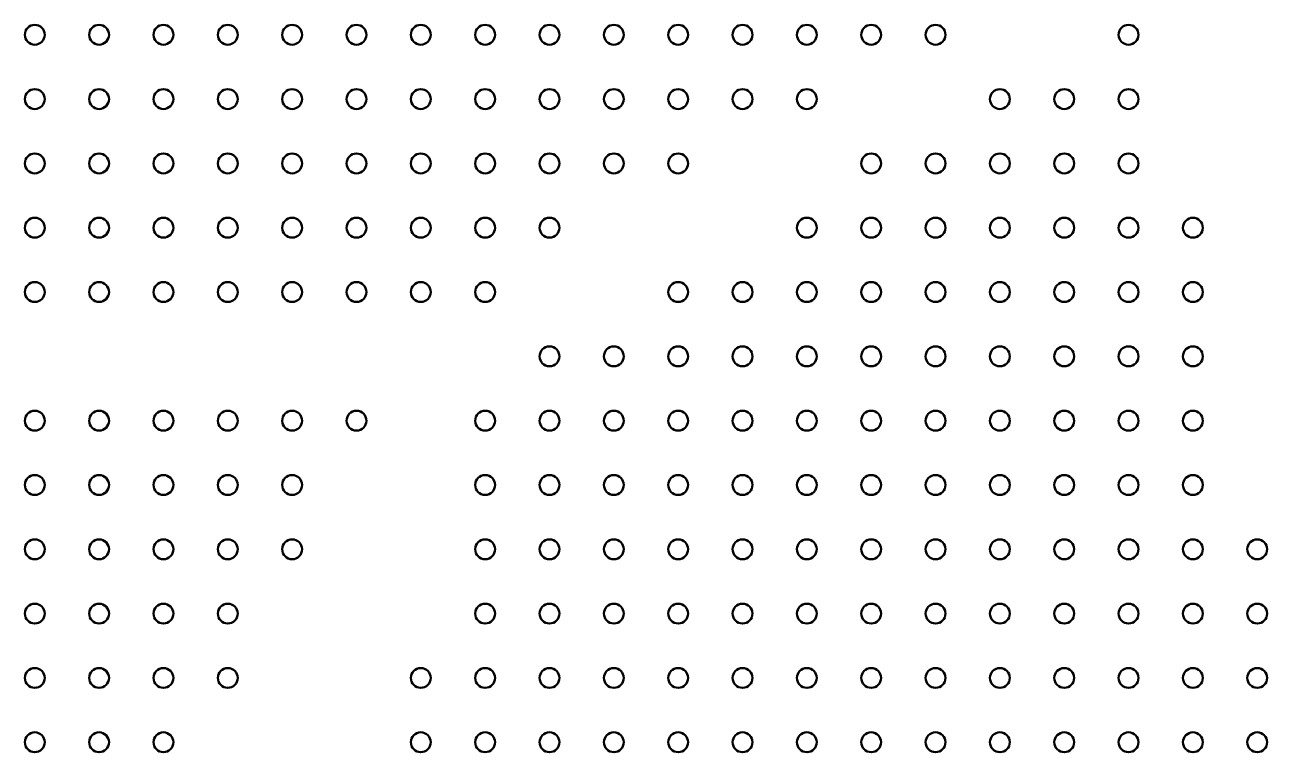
# Model space of a CAD drawing. Header units: inches. Extents: x 17 to 31, y 2 to 10.
# Drawn here: x 27.44 to 30.481, y 6.14 to 7.921 of the extents above; entities that cross this region are included whole.
import ezdxf

# ---------------------------------------------------------------- set-up
doc = ezdxf.new("R2010")
doc.units = ezdxf.units.IN
doc.header["$MEASUREMENT"] = 0
doc.layers.add('Visible', color=7, linetype='Continuous', lineweight=0)

# ---------------------------------------------------------------- blocks, each defined once
blk = doc.blocks.new('Block_2314')
at = {"layer": 'Visible', "color": 7, "lineweight": 50}
blk.add_circle((27.4646, 6.1644), 0.0243, dxfattribs=at)
blk = doc.blocks.new('Block_2315')
at = {"layer": 'Visible', "color": 7, "lineweight": 50}
blk.add_circle((27.4646, 6.3219), 0.0243, dxfattribs=at)
blk = doc.blocks.new('Block_2316')
at = {"layer": 'Visible', "color": 7, "lineweight": 50}
blk.add_circle((27.4646, 6.4794), 0.0243, dxfattribs=at)
blk = doc.blocks.new('Block_2317')
at = {"layer": 'Visible', "color": 7, "lineweight": 50}
blk.add_circle((27.4646, 6.6369), 0.0243, dxfattribs=at)
blk = doc.blocks.new('Block_2318')
at = {"layer": 'Visible', "color": 7, "lineweight": 50}
blk.add_circle((27.4646, 6.7943), 0.0243, dxfattribs=at)
blk = doc.blocks.new('Block_2319')
at = {"layer": 'Visible', "color": 7, "lineweight": 50}
blk.add_circle((27.4646, 6.9518), 0.0243, dxfattribs=at)
blk = doc.blocks.new('Block_2320')
at = {"layer": 'Visible', "color": 7, "lineweight": 50}
blk.add_circle((27.4646, 7.2668), 0.0243, dxfattribs=at)
blk = doc.blocks.new('Block_2321')
at = {"layer": 'Visible', "color": 7, "lineweight": 50}
blk.add_circle((27.4646, 7.4243), 0.0243, dxfattribs=at)
blk = doc.blocks.new('Block_2322')
at = {"layer": 'Visible', "color": 7, "lineweight": 50}
blk.add_circle((27.4646, 7.5817), 0.0243, dxfattribs=at)
blk = doc.blocks.new('Block_2323')
at = {"layer": 'Visible', "color": 7, "lineweight": 50}
blk.add_circle((27.4646, 7.7392), 0.0243, dxfattribs=at)
blk = doc.blocks.new('Block_2324')
at = {"layer": 'Visible', "color": 7, "lineweight": 50}
blk.add_circle((27.4646, 7.8967), 0.0243, dxfattribs=at)
blk = doc.blocks.new('Block_2351')
at = {"layer": 'Visible', "color": 7, "lineweight": 50}
blk.add_circle((27.622, 6.1644), 0.0243, dxfattribs=at)
blk = doc.blocks.new('Block_2352')
at = {"layer": 'Visible', "color": 7, "lineweight": 50}
blk.add_circle((27.622, 6.3219), 0.0243, dxfattribs=at)
blk = doc.blocks.new('Block_2353')
at = {"layer": 'Visible', "color": 7, "lineweight": 50}
blk.add_circle((27.622, 6.4794), 0.0243, dxfattribs=at)
blk = doc.blocks.new('Block_2354')
at = {"layer": 'Visible', "color": 7, "lineweight": 50}
blk.add_circle((27.622, 6.6369), 0.0243, dxfattribs=at)
blk = doc.blocks.new('Block_2355')
at = {"layer": 'Visible', "color": 7, "lineweight": 50}
blk.add_circle((27.622, 6.7943), 0.0243, dxfattribs=at)
blk = doc.blocks.new('Block_2356')
at = {"layer": 'Visible', "color": 7, "lineweight": 50}
blk.add_circle((27.622, 6.9518), 0.0243, dxfattribs=at)
blk = doc.blocks.new('Block_2357')
at = {"layer": 'Visible', "color": 7, "lineweight": 50}
blk.add_circle((27.622, 7.2668), 0.0243, dxfattribs=at)
blk = doc.blocks.new('Block_2358')
at = {"layer": 'Visible', "color": 7, "lineweight": 50}
blk.add_circle((27.622, 7.4243), 0.0243, dxfattribs=at)
blk = doc.blocks.new('Block_2359')
at = {"layer": 'Visible', "color": 7, "lineweight": 50}
blk.add_circle((27.622, 7.5817), 0.0243, dxfattribs=at)
blk = doc.blocks.new('Block_2360')
at = {"layer": 'Visible', "color": 7, "lineweight": 50}
blk.add_circle((27.622, 7.7392), 0.0243, dxfattribs=at)
blk = doc.blocks.new('Block_2361')
at = {"layer": 'Visible', "color": 7, "lineweight": 50}
blk.add_circle((27.622, 7.8967), 0.0243, dxfattribs=at)
blk = doc.blocks.new('Block_2382')
at = {"layer": 'Visible', "color": 7, "lineweight": 50}
blk.add_circle((27.7795, 6.1644), 0.0243, dxfattribs=at)
blk = doc.blocks.new('Block_2383')
at = {"layer": 'Visible', "color": 7, "lineweight": 50}
blk.add_circle((27.7795, 6.3219), 0.0243, dxfattribs=at)
blk = doc.blocks.new('Block_2384')
at = {"layer": 'Visible', "color": 7, "lineweight": 50}
blk.add_circle((27.7795, 6.4794), 0.0243, dxfattribs=at)
blk = doc.blocks.new('Block_2385')
at = {"layer": 'Visible', "color": 7, "lineweight": 50}
blk.add_circle((27.7795, 6.6369), 0.0243, dxfattribs=at)
blk = doc.blocks.new('Block_2386')
at = {"layer": 'Visible', "color": 7, "lineweight": 50}
blk.add_circle((27.7795, 6.7943), 0.0243, dxfattribs=at)
blk = doc.blocks.new('Block_2387')
at = {"layer": 'Visible', "color": 7, "lineweight": 50}
blk.add_circle((27.7795, 6.9518), 0.0243, dxfattribs=at)
blk = doc.blocks.new('Block_2388')
at = {"layer": 'Visible', "color": 7, "lineweight": 50}
blk.add_circle((27.7795, 7.2668), 0.0243, dxfattribs=at)
blk = doc.blocks.new('Block_2389')
at = {"layer": 'Visible', "color": 7, "lineweight": 50}
blk.add_circle((27.7795, 7.4243), 0.0243, dxfattribs=at)
blk = doc.blocks.new('Block_2390')
at = {"layer": 'Visible', "color": 7, "lineweight": 50}
blk.add_circle((27.7795, 7.5817), 0.0243, dxfattribs=at)
blk = doc.blocks.new('Block_2391')
at = {"layer": 'Visible', "color": 7, "lineweight": 50}
blk.add_circle((27.7795, 7.7392), 0.0243, dxfattribs=at)
blk = doc.blocks.new('Block_2392')
at = {"layer": 'Visible', "color": 7, "lineweight": 50}
blk.add_circle((27.7795, 7.8967), 0.0243, dxfattribs=at)
blk = doc.blocks.new('Block_2410')
at = {"layer": 'Visible', "color": 7, "lineweight": 50}
blk.add_circle((27.937, 6.3219), 0.0243, dxfattribs=at)
blk = doc.blocks.new('Block_2411')
at = {"layer": 'Visible', "color": 7, "lineweight": 50}
blk.add_circle((27.937, 6.4794), 0.0243, dxfattribs=at)
blk = doc.blocks.new('Block_2412')
at = {"layer": 'Visible', "color": 7, "lineweight": 50}
blk.add_circle((27.937, 6.6369), 0.0243, dxfattribs=at)
blk = doc.blocks.new('Block_2413')
at = {"layer": 'Visible', "color": 7, "lineweight": 50}
blk.add_circle((27.937, 6.7943), 0.0243, dxfattribs=at)
blk = doc.blocks.new('Block_2414')
at = {"layer": 'Visible', "color": 7, "lineweight": 50}
blk.add_circle((27.937, 6.9518), 0.0243, dxfattribs=at)
blk = doc.blocks.new('Block_2415')
at = {"layer": 'Visible', "color": 7, "lineweight": 50}
blk.add_circle((27.937, 7.2668), 0.0243, dxfattribs=at)
blk = doc.blocks.new('Block_2416')
at = {"layer": 'Visible', "color": 7, "lineweight": 50}
blk.add_circle((27.937, 7.4243), 0.0243, dxfattribs=at)
blk = doc.blocks.new('Block_2417')
at = {"layer": 'Visible', "color": 7, "lineweight": 50}
blk.add_circle((27.937, 7.5817), 0.0243, dxfattribs=at)
blk = doc.blocks.new('Block_2418')
at = {"layer": 'Visible', "color": 7, "lineweight": 50}
blk.add_circle((27.937, 7.7392), 0.0243, dxfattribs=at)
blk = doc.blocks.new('Block_2419')
at = {"layer": 'Visible', "color": 7, "lineweight": 50}
blk.add_circle((27.937, 7.8967), 0.0243, dxfattribs=at)
blk = doc.blocks.new('Block_2439')
at = {"layer": 'Visible', "color": 7, "lineweight": 50}
blk.add_circle((28.0945, 6.6369), 0.0243, dxfattribs=at)
blk = doc.blocks.new('Block_2440')
at = {"layer": 'Visible', "color": 7, "lineweight": 50}
blk.add_circle((28.0945, 6.7943), 0.0243, dxfattribs=at)
blk = doc.blocks.new('Block_2441')
at = {"layer": 'Visible', "color": 7, "lineweight": 50}
blk.add_circle((28.0945, 6.9518), 0.0243, dxfattribs=at)
blk = doc.blocks.new('Block_2442')
at = {"layer": 'Visible', "color": 7, "lineweight": 50}
blk.add_circle((28.0945, 7.2668), 0.0243, dxfattribs=at)
blk = doc.blocks.new('Block_2443')
at = {"layer": 'Visible', "color": 7, "lineweight": 50}
blk.add_circle((28.0945, 7.4243), 0.0243, dxfattribs=at)
blk = doc.blocks.new('Block_2444')
at = {"layer": 'Visible', "color": 7, "lineweight": 50}
blk.add_circle((28.0945, 7.5817), 0.0243, dxfattribs=at)
blk = doc.blocks.new('Block_2445')
at = {"layer": 'Visible', "color": 7, "lineweight": 50}
blk.add_circle((28.0945, 7.7392), 0.0243, dxfattribs=at)
blk = doc.blocks.new('Block_2446')
at = {"layer": 'Visible', "color": 7, "lineweight": 50}
blk.add_circle((28.0945, 7.8967), 0.0243, dxfattribs=at)
blk = doc.blocks.new('Block_2472')
at = {"layer": 'Visible', "color": 7, "lineweight": 50}
blk.add_circle((28.252, 6.9518), 0.0243, dxfattribs=at)
blk = doc.blocks.new('Block_2473')
at = {"layer": 'Visible', "color": 7, "lineweight": 50}
blk.add_circle((28.252, 7.2668), 0.0243, dxfattribs=at)
blk = doc.blocks.new('Block_2474')
at = {"layer": 'Visible', "color": 7, "lineweight": 50}
blk.add_circle((28.252, 7.4243), 0.0243, dxfattribs=at)
blk = doc.blocks.new('Block_2475')
at = {"layer": 'Visible', "color": 7, "lineweight": 50}
blk.add_circle((28.252, 7.5817), 0.0243, dxfattribs=at)
blk = doc.blocks.new('Block_2476')
at = {"layer": 'Visible', "color": 7, "lineweight": 50}
blk.add_circle((28.252, 7.7392), 0.0243, dxfattribs=at)
blk = doc.blocks.new('Block_2477')
at = {"layer": 'Visible', "color": 7, "lineweight": 50}
blk.add_circle((28.252, 7.8967), 0.0243, dxfattribs=at)
blk = doc.blocks.new('Block_2506')
at = {"layer": 'Visible', "color": 7, "lineweight": 50}
blk.add_circle((28.4094, 6.1644), 0.0243, dxfattribs=at)
blk = doc.blocks.new('Block_2507')
at = {"layer": 'Visible', "color": 7, "lineweight": 50}
blk.add_circle((28.4094, 6.3219), 0.0243, dxfattribs=at)
blk = doc.blocks.new('Block_2508')
at = {"layer": 'Visible', "color": 7, "lineweight": 50}
blk.add_circle((28.4094, 7.2668), 0.0243, dxfattribs=at)
blk = doc.blocks.new('Block_2509')
at = {"layer": 'Visible', "color": 7, "lineweight": 50}
blk.add_circle((28.4094, 7.4243), 0.0243, dxfattribs=at)
blk = doc.blocks.new('Block_2510')
at = {"layer": 'Visible', "color": 7, "lineweight": 50}
blk.add_circle((28.4094, 7.5817), 0.0243, dxfattribs=at)
blk = doc.blocks.new('Block_2511')
at = {"layer": 'Visible', "color": 7, "lineweight": 50}
blk.add_circle((28.4094, 7.7392), 0.0243, dxfattribs=at)
blk = doc.blocks.new('Block_2512')
at = {"layer": 'Visible', "color": 7, "lineweight": 50}
blk.add_circle((28.4094, 7.8967), 0.0243, dxfattribs=at)
blk = doc.blocks.new('Block_2542')
at = {"layer": 'Visible', "color": 7, "lineweight": 50}
blk.add_circle((28.5669, 6.1644), 0.0243, dxfattribs=at)
blk = doc.blocks.new('Block_2543')
at = {"layer": 'Visible', "color": 7, "lineweight": 50}
blk.add_circle((28.5669, 6.3219), 0.0243, dxfattribs=at)
blk = doc.blocks.new('Block_2544')
at = {"layer": 'Visible', "color": 7, "lineweight": 50}
blk.add_circle((28.5669, 6.4794), 0.0243, dxfattribs=at)
blk = doc.blocks.new('Block_2545')
at = {"layer": 'Visible', "color": 7, "lineweight": 50}
blk.add_circle((28.5669, 6.6369), 0.0243, dxfattribs=at)
blk = doc.blocks.new('Block_2546')
at = {"layer": 'Visible', "color": 7, "lineweight": 50}
blk.add_circle((28.5669, 6.7943), 0.0243, dxfattribs=at)
blk = doc.blocks.new('Block_2547')
at = {"layer": 'Visible', "color": 7, "lineweight": 50}
blk.add_circle((28.5669, 6.9518), 0.0243, dxfattribs=at)
blk = doc.blocks.new('Block_2548')
at = {"layer": 'Visible', "color": 7, "lineweight": 50}
blk.add_circle((28.5669, 7.2668), 0.0243, dxfattribs=at)
blk = doc.blocks.new('Block_2549')
at = {"layer": 'Visible', "color": 7, "lineweight": 50}
blk.add_circle((28.5669, 7.4243), 0.0243, dxfattribs=at)
blk = doc.blocks.new('Block_2550')
at = {"layer": 'Visible', "color": 7, "lineweight": 50}
blk.add_circle((28.5669, 7.5817), 0.0243, dxfattribs=at)
blk = doc.blocks.new('Block_2551')
at = {"layer": 'Visible', "color": 7, "lineweight": 50}
blk.add_circle((28.5669, 7.7392), 0.0243, dxfattribs=at)
blk = doc.blocks.new('Block_2552')
at = {"layer": 'Visible', "color": 7, "lineweight": 50}
blk.add_circle((28.5669, 7.8967), 0.0243, dxfattribs=at)
blk = doc.blocks.new('Block_2583')
at = {"layer": 'Visible', "color": 7, "lineweight": 50}
blk.add_circle((28.7244, 6.1644), 0.0243, dxfattribs=at)
blk = doc.blocks.new('Block_2584')
at = {"layer": 'Visible', "color": 7, "lineweight": 50}
blk.add_circle((28.7244, 6.3219), 0.0243, dxfattribs=at)
blk = doc.blocks.new('Block_2585')
at = {"layer": 'Visible', "color": 7, "lineweight": 50}
blk.add_circle((28.7244, 6.4794), 0.0243, dxfattribs=at)
blk = doc.blocks.new('Block_2586')
at = {"layer": 'Visible', "color": 7, "lineweight": 50}
blk.add_circle((28.7244, 6.6369), 0.0243, dxfattribs=at)
blk = doc.blocks.new('Block_2587')
at = {"layer": 'Visible', "color": 7, "lineweight": 50}
blk.add_circle((28.7244, 6.7943), 0.0243, dxfattribs=at)
blk = doc.blocks.new('Block_2588')
at = {"layer": 'Visible', "color": 7, "lineweight": 50}
blk.add_circle((28.7244, 6.9518), 0.0243, dxfattribs=at)
blk = doc.blocks.new('Block_2589')
at = {"layer": 'Visible', "color": 7, "lineweight": 50}
blk.add_circle((28.7244, 7.1093), 0.0243, dxfattribs=at)
blk = doc.blocks.new('Block_2590')
at = {"layer": 'Visible', "color": 7, "lineweight": 50}
blk.add_circle((28.7244, 7.4243), 0.0243, dxfattribs=at)
blk = doc.blocks.new('Block_2591')
at = {"layer": 'Visible', "color": 7, "lineweight": 50}
blk.add_circle((28.7244, 7.5817), 0.0243, dxfattribs=at)
blk = doc.blocks.new('Block_2592')
at = {"layer": 'Visible', "color": 7, "lineweight": 50}
blk.add_circle((28.7244, 7.7392), 0.0243, dxfattribs=at)
blk = doc.blocks.new('Block_2593')
at = {"layer": 'Visible', "color": 7, "lineweight": 50}
blk.add_circle((28.7244, 7.8967), 0.0243, dxfattribs=at)
blk = doc.blocks.new('Block_2625')
at = {"layer": 'Visible', "color": 7, "lineweight": 50}
blk.add_circle((28.8819, 6.1644), 0.0243, dxfattribs=at)
blk = doc.blocks.new('Block_2626')
at = {"layer": 'Visible', "color": 7, "lineweight": 50}
blk.add_circle((28.8819, 6.3219), 0.0243, dxfattribs=at)
blk = doc.blocks.new('Block_2627')
at = {"layer": 'Visible', "color": 7, "lineweight": 50}
blk.add_circle((28.8819, 6.4794), 0.0243, dxfattribs=at)
blk = doc.blocks.new('Block_2628')
at = {"layer": 'Visible', "color": 7, "lineweight": 50}
blk.add_circle((28.8819, 6.6369), 0.0243, dxfattribs=at)
blk = doc.blocks.new('Block_2629')
at = {"layer": 'Visible', "color": 7, "lineweight": 50}
blk.add_circle((28.8819, 6.7943), 0.0243, dxfattribs=at)
blk = doc.blocks.new('Block_2630')
at = {"layer": 'Visible', "color": 7, "lineweight": 50}
blk.add_circle((28.8819, 6.9518), 0.0243, dxfattribs=at)
blk = doc.blocks.new('Block_2631')
at = {"layer": 'Visible', "color": 7, "lineweight": 50}
blk.add_circle((28.8819, 7.1093), 0.0243, dxfattribs=at)
blk = doc.blocks.new('Block_2632')
at = {"layer": 'Visible', "color": 7, "lineweight": 50}
blk.add_circle((28.8819, 7.5817), 0.0243, dxfattribs=at)
blk = doc.blocks.new('Block_2633')
at = {"layer": 'Visible', "color": 7, "lineweight": 50}
blk.add_circle((28.8819, 7.7392), 0.0243, dxfattribs=at)
blk = doc.blocks.new('Block_2634')
at = {"layer": 'Visible', "color": 7, "lineweight": 50}
blk.add_circle((28.8819, 7.8967), 0.0243, dxfattribs=at)
blk = doc.blocks.new('Block_2665')
at = {"layer": 'Visible', "color": 7, "lineweight": 50}
blk.add_circle((29.0394, 6.1644), 0.0243, dxfattribs=at)
blk = doc.blocks.new('Block_2666')
at = {"layer": 'Visible', "color": 7, "lineweight": 50}
blk.add_circle((29.0394, 6.3219), 0.0243, dxfattribs=at)
blk = doc.blocks.new('Block_2667')
at = {"layer": 'Visible', "color": 7, "lineweight": 50}
blk.add_circle((29.0394, 6.4794), 0.0243, dxfattribs=at)
blk = doc.blocks.new('Block_2668')
at = {"layer": 'Visible', "color": 7, "lineweight": 50}
blk.add_circle((29.0394, 6.6369), 0.0243, dxfattribs=at)
blk = doc.blocks.new('Block_2669')
at = {"layer": 'Visible', "color": 7, "lineweight": 50}
blk.add_circle((29.0394, 6.7943), 0.0243, dxfattribs=at)
blk = doc.blocks.new('Block_2670')
at = {"layer": 'Visible', "color": 7, "lineweight": 50}
blk.add_circle((29.0394, 6.9518), 0.0243, dxfattribs=at)
blk = doc.blocks.new('Block_2671')
at = {"layer": 'Visible', "color": 7, "lineweight": 50}
blk.add_circle((29.0394, 7.1093), 0.0243, dxfattribs=at)
blk = doc.blocks.new('Block_2672')
at = {"layer": 'Visible', "color": 7, "lineweight": 50}
blk.add_circle((29.0394, 7.2668), 0.0243, dxfattribs=at)
blk = doc.blocks.new('Block_2673')
at = {"layer": 'Visible', "color": 7, "lineweight": 50}
blk.add_circle((29.0394, 7.5817), 0.0243, dxfattribs=at)
blk = doc.blocks.new('Block_2674')
at = {"layer": 'Visible', "color": 7, "lineweight": 50}
blk.add_circle((29.0394, 7.7392), 0.0243, dxfattribs=at)
blk = doc.blocks.new('Block_2675')
at = {"layer": 'Visible', "color": 7, "lineweight": 50}
blk.add_circle((29.0394, 7.8967), 0.0243, dxfattribs=at)
blk = doc.blocks.new('Block_2705')
at = {"layer": 'Visible', "color": 7, "lineweight": 50}
blk.add_circle((29.1969, 6.1644), 0.0243, dxfattribs=at)
blk = doc.blocks.new('Block_2706')
at = {"layer": 'Visible', "color": 7, "lineweight": 50}
blk.add_circle((29.1969, 6.3219), 0.0243, dxfattribs=at)
blk = doc.blocks.new('Block_2707')
at = {"layer": 'Visible', "color": 7, "lineweight": 50}
blk.add_circle((29.1969, 6.4794), 0.0243, dxfattribs=at)
blk = doc.blocks.new('Block_2708')
at = {"layer": 'Visible', "color": 7, "lineweight": 50}
blk.add_circle((29.1969, 6.6369), 0.0243, dxfattribs=at)
blk = doc.blocks.new('Block_2709')
at = {"layer": 'Visible', "color": 7, "lineweight": 50}
blk.add_circle((29.1969, 6.7943), 0.0243, dxfattribs=at)
blk = doc.blocks.new('Block_2710')
at = {"layer": 'Visible', "color": 7, "lineweight": 50}
blk.add_circle((29.1969, 6.9518), 0.0243, dxfattribs=at)
blk = doc.blocks.new('Block_2711')
at = {"layer": 'Visible', "color": 7, "lineweight": 50}
blk.add_circle((29.1969, 7.1093), 0.0243, dxfattribs=at)
blk = doc.blocks.new('Block_2712')
at = {"layer": 'Visible', "color": 7, "lineweight": 50}
blk.add_circle((29.1969, 7.2668), 0.0243, dxfattribs=at)
blk = doc.blocks.new('Block_2713')
at = {"layer": 'Visible', "color": 7, "lineweight": 50}
blk.add_circle((29.1969, 7.7392), 0.0243, dxfattribs=at)
blk = doc.blocks.new('Block_2714')
at = {"layer": 'Visible', "color": 7, "lineweight": 50}
blk.add_circle((29.1969, 7.8967), 0.0243, dxfattribs=at)
blk = doc.blocks.new('Block_2744')
at = {"layer": 'Visible', "color": 7, "lineweight": 50}
blk.add_circle((29.3543, 6.1644), 0.0243, dxfattribs=at)
blk = doc.blocks.new('Block_2745')
at = {"layer": 'Visible', "color": 7, "lineweight": 50}
blk.add_circle((29.3543, 6.3219), 0.0243, dxfattribs=at)
blk = doc.blocks.new('Block_2746')
at = {"layer": 'Visible', "color": 7, "lineweight": 50}
blk.add_circle((29.3543, 6.4794), 0.0243, dxfattribs=at)
blk = doc.blocks.new('Block_2747')
at = {"layer": 'Visible', "color": 7, "lineweight": 50}
blk.add_circle((29.3543, 6.6369), 0.0243, dxfattribs=at)
blk = doc.blocks.new('Block_2748')
at = {"layer": 'Visible', "color": 7, "lineweight": 50}
blk.add_circle((29.3543, 6.7943), 0.0243, dxfattribs=at)
blk = doc.blocks.new('Block_2749')
at = {"layer": 'Visible', "color": 7, "lineweight": 50}
blk.add_circle((29.3543, 6.9518), 0.0243, dxfattribs=at)
blk = doc.blocks.new('Block_2750')
at = {"layer": 'Visible', "color": 7, "lineweight": 50}
blk.add_circle((29.3543, 7.1093), 0.0243, dxfattribs=at)
blk = doc.blocks.new('Block_2751')
at = {"layer": 'Visible', "color": 7, "lineweight": 50}
blk.add_circle((29.3543, 7.2668), 0.0243, dxfattribs=at)
blk = doc.blocks.new('Block_2752')
at = {"layer": 'Visible', "color": 7, "lineweight": 50}
blk.add_circle((29.3543, 7.4243), 0.0243, dxfattribs=at)
blk = doc.blocks.new('Block_2753')
at = {"layer": 'Visible', "color": 7, "lineweight": 50}
blk.add_circle((29.3543, 7.7392), 0.0243, dxfattribs=at)
blk = doc.blocks.new('Block_2754')
at = {"layer": 'Visible', "color": 7, "lineweight": 50}
blk.add_circle((29.3543, 7.8967), 0.0243, dxfattribs=at)
blk = doc.blocks.new('Block_2782')
at = {"layer": 'Visible', "color": 7, "lineweight": 50}
blk.add_circle((29.5118, 6.1644), 0.0243, dxfattribs=at)
blk = doc.blocks.new('Block_2783')
at = {"layer": 'Visible', "color": 7, "lineweight": 50}
blk.add_circle((29.5118, 6.3219), 0.0243, dxfattribs=at)
blk = doc.blocks.new('Block_2784')
at = {"layer": 'Visible', "color": 7, "lineweight": 50}
blk.add_circle((29.5118, 6.4794), 0.0243, dxfattribs=at)
blk = doc.blocks.new('Block_2785')
at = {"layer": 'Visible', "color": 7, "lineweight": 50}
blk.add_circle((29.5118, 6.6369), 0.0243, dxfattribs=at)
blk = doc.blocks.new('Block_2786')
at = {"layer": 'Visible', "color": 7, "lineweight": 50}
blk.add_circle((29.5118, 6.7943), 0.0243, dxfattribs=at)
blk = doc.blocks.new('Block_2787')
at = {"layer": 'Visible', "color": 7, "lineweight": 50}
blk.add_circle((29.5118, 6.9518), 0.0243, dxfattribs=at)
blk = doc.blocks.new('Block_2788')
at = {"layer": 'Visible', "color": 7, "lineweight": 50}
blk.add_circle((29.5118, 7.1093), 0.0243, dxfattribs=at)
blk = doc.blocks.new('Block_2789')
at = {"layer": 'Visible', "color": 7, "lineweight": 50}
blk.add_circle((29.5118, 7.2668), 0.0243, dxfattribs=at)
blk = doc.blocks.new('Block_2790')
at = {"layer": 'Visible', "color": 7, "lineweight": 50}
blk.add_circle((29.5118, 7.4243), 0.0243, dxfattribs=at)
blk = doc.blocks.new('Block_2791')
at = {"layer": 'Visible', "color": 7, "lineweight": 50}
blk.add_circle((29.5118, 7.5817), 0.0243, dxfattribs=at)
blk = doc.blocks.new('Block_2792')
at = {"layer": 'Visible', "color": 7, "lineweight": 50}
blk.add_circle((29.5118, 7.8967), 0.0243, dxfattribs=at)
blk = doc.blocks.new('Block_2820')
at = {"layer": 'Visible', "color": 7, "lineweight": 50}
blk.add_circle((29.6693, 6.1644), 0.0243, dxfattribs=at)
blk = doc.blocks.new('Block_2821')
at = {"layer": 'Visible', "color": 7, "lineweight": 50}
blk.add_circle((29.6693, 6.3219), 0.0243, dxfattribs=at)
blk = doc.blocks.new('Block_2822')
at = {"layer": 'Visible', "color": 7, "lineweight": 50}
blk.add_circle((29.6693, 6.4794), 0.0243, dxfattribs=at)
blk = doc.blocks.new('Block_2823')
at = {"layer": 'Visible', "color": 7, "lineweight": 50}
blk.add_circle((29.6693, 6.6369), 0.0243, dxfattribs=at)
blk = doc.blocks.new('Block_2824')
at = {"layer": 'Visible', "color": 7, "lineweight": 50}
blk.add_circle((29.6693, 6.7943), 0.0243, dxfattribs=at)
blk = doc.blocks.new('Block_2825')
at = {"layer": 'Visible', "color": 7, "lineweight": 50}
blk.add_circle((29.6693, 6.9518), 0.0243, dxfattribs=at)
blk = doc.blocks.new('Block_2826')
at = {"layer": 'Visible', "color": 7, "lineweight": 50}
blk.add_circle((29.6693, 7.1093), 0.0243, dxfattribs=at)
blk = doc.blocks.new('Block_2827')
at = {"layer": 'Visible', "color": 7, "lineweight": 50}
blk.add_circle((29.6693, 7.2668), 0.0243, dxfattribs=at)
blk = doc.blocks.new('Block_2828')
at = {"layer": 'Visible', "color": 7, "lineweight": 50}
blk.add_circle((29.6693, 7.4243), 0.0243, dxfattribs=at)
blk = doc.blocks.new('Block_2829')
at = {"layer": 'Visible', "color": 7, "lineweight": 50}
blk.add_circle((29.6693, 7.5817), 0.0243, dxfattribs=at)
blk = doc.blocks.new('Block_2830')
at = {"layer": 'Visible', "color": 7, "lineweight": 50}
blk.add_circle((29.6693, 7.8967), 0.0243, dxfattribs=at)
blk = doc.blocks.new('Block_2855')
at = {"layer": 'Visible', "color": 7, "lineweight": 50}
blk.add_circle((29.8268, 6.1644), 0.0243, dxfattribs=at)
blk = doc.blocks.new('Block_2856')
at = {"layer": 'Visible', "color": 7, "lineweight": 50}
blk.add_circle((29.8268, 6.3219), 0.0243, dxfattribs=at)
blk = doc.blocks.new('Block_2857')
at = {"layer": 'Visible', "color": 7, "lineweight": 50}
blk.add_circle((29.8268, 6.4794), 0.0243, dxfattribs=at)
blk = doc.blocks.new('Block_2858')
at = {"layer": 'Visible', "color": 7, "lineweight": 50}
blk.add_circle((29.8268, 6.6369), 0.0243, dxfattribs=at)
blk = doc.blocks.new('Block_2859')
at = {"layer": 'Visible', "color": 7, "lineweight": 50}
blk.add_circle((29.8268, 6.7943), 0.0243, dxfattribs=at)
blk = doc.blocks.new('Block_2860')
at = {"layer": 'Visible', "color": 7, "lineweight": 50}
blk.add_circle((29.8268, 6.9518), 0.0243, dxfattribs=at)
blk = doc.blocks.new('Block_2861')
at = {"layer": 'Visible', "color": 7, "lineweight": 50}
blk.add_circle((29.8268, 7.1093), 0.0243, dxfattribs=at)
blk = doc.blocks.new('Block_2862')
at = {"layer": 'Visible', "color": 7, "lineweight": 50}
blk.add_circle((29.8268, 7.2668), 0.0243, dxfattribs=at)
blk = doc.blocks.new('Block_2863')
at = {"layer": 'Visible', "color": 7, "lineweight": 50}
blk.add_circle((29.8268, 7.4243), 0.0243, dxfattribs=at)
blk = doc.blocks.new('Block_2864')
at = {"layer": 'Visible', "color": 7, "lineweight": 50}
blk.add_circle((29.8268, 7.5817), 0.0243, dxfattribs=at)
blk = doc.blocks.new('Block_2865')
at = {"layer": 'Visible', "color": 7, "lineweight": 50}
blk.add_circle((29.8268, 7.7392), 0.0243, dxfattribs=at)
blk = doc.blocks.new('Block_2886')
at = {"layer": 'Visible', "color": 7, "lineweight": 50}
blk.add_circle((29.9843, 6.1644), 0.0243, dxfattribs=at)
blk = doc.blocks.new('Block_2887')
at = {"layer": 'Visible', "color": 7, "lineweight": 50}
blk.add_circle((29.9843, 6.3219), 0.0243, dxfattribs=at)
blk = doc.blocks.new('Block_2888')
at = {"layer": 'Visible', "color": 7, "lineweight": 50}
blk.add_circle((29.9843, 6.4794), 0.0243, dxfattribs=at)
blk = doc.blocks.new('Block_2889')
at = {"layer": 'Visible', "color": 7, "lineweight": 50}
blk.add_circle((29.9843, 6.6369), 0.0243, dxfattribs=at)
blk = doc.blocks.new('Block_2890')
at = {"layer": 'Visible', "color": 7, "lineweight": 50}
blk.add_circle((29.9843, 6.7943), 0.0243, dxfattribs=at)
blk = doc.blocks.new('Block_2891')
at = {"layer": 'Visible', "color": 7, "lineweight": 50}
blk.add_circle((29.9843, 6.9518), 0.0243, dxfattribs=at)
blk = doc.blocks.new('Block_2892')
at = {"layer": 'Visible', "color": 7, "lineweight": 50}
blk.add_circle((29.9843, 7.1093), 0.0243, dxfattribs=at)
blk = doc.blocks.new('Block_2893')
at = {"layer": 'Visible', "color": 7, "lineweight": 50}
blk.add_circle((29.9843, 7.2668), 0.0243, dxfattribs=at)
blk = doc.blocks.new('Block_2894')
at = {"layer": 'Visible', "color": 7, "lineweight": 50}
blk.add_circle((29.9843, 7.4243), 0.0243, dxfattribs=at)
blk = doc.blocks.new('Block_2895')
at = {"layer": 'Visible', "color": 7, "lineweight": 50}
blk.add_circle((29.9843, 7.5817), 0.0243, dxfattribs=at)
blk = doc.blocks.new('Block_2896')
at = {"layer": 'Visible', "color": 7, "lineweight": 50}
blk.add_circle((29.9843, 7.7392), 0.0243, dxfattribs=at)
blk = doc.blocks.new('Block_2914')
at = {"layer": 'Visible', "color": 7, "lineweight": 50}
blk.add_circle((30.1417, 6.1644), 0.0243, dxfattribs=at)
blk = doc.blocks.new('Block_2915')
at = {"layer": 'Visible', "color": 7, "lineweight": 50}
blk.add_circle((30.1417, 6.3219), 0.0243, dxfattribs=at)
blk = doc.blocks.new('Block_2916')
at = {"layer": 'Visible', "color": 7, "lineweight": 50}
blk.add_circle((30.1417, 6.4794), 0.0243, dxfattribs=at)
blk = doc.blocks.new('Block_2917')
at = {"layer": 'Visible', "color": 7, "lineweight": 50}
blk.add_circle((30.1417, 6.6369), 0.0243, dxfattribs=at)
blk = doc.blocks.new('Block_2918')
at = {"layer": 'Visible', "color": 7, "lineweight": 50}
blk.add_circle((30.1417, 6.7943), 0.0243, dxfattribs=at)
blk = doc.blocks.new('Block_2919')
at = {"layer": 'Visible', "color": 7, "lineweight": 50}
blk.add_circle((30.1417, 6.9518), 0.0243, dxfattribs=at)
blk = doc.blocks.new('Block_2920')
at = {"layer": 'Visible', "color": 7, "lineweight": 50}
blk.add_circle((30.1417, 7.1093), 0.0243, dxfattribs=at)
blk = doc.blocks.new('Block_2921')
at = {"layer": 'Visible', "color": 7, "lineweight": 50}
blk.add_circle((30.1417, 7.2668), 0.0243, dxfattribs=at)
blk = doc.blocks.new('Block_2922')
at = {"layer": 'Visible', "color": 7, "lineweight": 50}
blk.add_circle((30.1417, 7.4243), 0.0243, dxfattribs=at)
blk = doc.blocks.new('Block_2923')
at = {"layer": 'Visible', "color": 7, "lineweight": 50}
blk.add_circle((30.1417, 7.5817), 0.0243, dxfattribs=at)
blk = doc.blocks.new('Block_2924')
at = {"layer": 'Visible', "color": 7, "lineweight": 50}
blk.add_circle((30.1417, 7.7392), 0.0243, dxfattribs=at)
blk = doc.blocks.new('Block_2925')
at = {"layer": 'Visible', "color": 7, "lineweight": 50}
blk.add_circle((30.1417, 7.8967), 0.0243, dxfattribs=at)
blk = doc.blocks.new('Block_2938')
at = {"layer": 'Visible', "color": 7, "lineweight": 50}
blk.add_circle((30.2992, 6.1644), 0.0243, dxfattribs=at)
blk = doc.blocks.new('Block_2939')
at = {"layer": 'Visible', "color": 7, "lineweight": 50}
blk.add_circle((30.2992, 6.3219), 0.0243, dxfattribs=at)
blk = doc.blocks.new('Block_2940')
at = {"layer": 'Visible', "color": 7, "lineweight": 50}
blk.add_circle((30.2992, 6.4794), 0.0243, dxfattribs=at)
blk = doc.blocks.new('Block_2941')
at = {"layer": 'Visible', "color": 7, "lineweight": 50}
blk.add_circle((30.2992, 6.6369), 0.0243, dxfattribs=at)
blk = doc.blocks.new('Block_2942')
at = {"layer": 'Visible', "color": 7, "lineweight": 50}
blk.add_circle((30.2992, 6.7943), 0.0243, dxfattribs=at)
blk = doc.blocks.new('Block_2943')
at = {"layer": 'Visible', "color": 7, "lineweight": 50}
blk.add_circle((30.2992, 6.9518), 0.0243, dxfattribs=at)
blk = doc.blocks.new('Block_2944')
at = {"layer": 'Visible', "color": 7, "lineweight": 50}
blk.add_circle((30.2992, 7.1093), 0.0243, dxfattribs=at)
blk = doc.blocks.new('Block_2945')
at = {"layer": 'Visible', "color": 7, "lineweight": 50}
blk.add_circle((30.2992, 7.2668), 0.0243, dxfattribs=at)
blk = doc.blocks.new('Block_2946')
at = {"layer": 'Visible', "color": 7, "lineweight": 50}
blk.add_circle((30.2992, 7.4243), 0.0243, dxfattribs=at)
blk = doc.blocks.new('Block_2959')
at = {"layer": 'Visible', "color": 7, "lineweight": 50}
blk.add_circle((30.4567, 6.1644), 0.0243, dxfattribs=at)
blk = doc.blocks.new('Block_2960')
at = {"layer": 'Visible', "color": 7, "lineweight": 50}
blk.add_circle((30.4567, 6.3219), 0.0243, dxfattribs=at)
blk = doc.blocks.new('Block_2961')
at = {"layer": 'Visible', "color": 7, "lineweight": 50}
blk.add_circle((30.4567, 6.4794), 0.0243, dxfattribs=at)
blk = doc.blocks.new('Block_2962')
at = {"layer": 'Visible', "color": 7, "lineweight": 50}
blk.add_circle((30.4567, 6.6369), 0.0243, dxfattribs=at)

msp = doc.modelspace()

# ---------------------------------------------------------------- block references
at = {"layer": 'Visible'}
for name in ['Block_2324', 'Block_2361', 'Block_2392', 'Block_2419', 'Block_2446', 'Block_2477', 'Block_2512', 'Block_2552', 'Block_2593', 'Block_2634', 'Block_2675', 'Block_2714', 'Block_2754', 'Block_2792', 'Block_2830', 'Block_2925', 'Block_2323', 'Block_2360', 'Block_2391', 'Block_2418', 'Block_2445', 'Block_2476', 'Block_2511', 'Block_2551', 'Block_2592', 'Block_2633', 'Block_2674', 'Block_2713', 'Block_2753', 'Block_2865', 'Block_2896', 'Block_2924', 'Block_2322', 'Block_2359', 'Block_2390', 'Block_2417', 'Block_2444', 'Block_2475', 'Block_2510', 'Block_2550', 'Block_2591', 'Block_2632', 'Block_2673', 'Block_2791', 'Block_2829', 'Block_2864', 'Block_2895', 'Block_2923', 'Block_2321', 'Block_2358', 'Block_2389', 'Block_2416', 'Block_2443', 'Block_2474', 'Block_2509', 'Block_2549', 'Block_2590', 'Block_2752', 'Block_2790', 'Block_2828', 'Block_2863', 'Block_2894', 'Block_2922', 'Block_2946', 'Block_2320', 'Block_2357', 'Block_2388', 'Block_2415', 'Block_2442', 'Block_2473', 'Block_2508', 'Block_2548', 'Block_2672', 'Block_2712', 'Block_2751', 'Block_2789', 'Block_2827', 'Block_2862', 'Block_2893', 'Block_2921', 'Block_2945', 'Block_2589', 'Block_2631', 'Block_2671', 'Block_2711', 'Block_2750', 'Block_2788', 'Block_2826', 'Block_2861', 'Block_2892', 'Block_2920', 'Block_2944', 'Block_2319', 'Block_2356', 'Block_2387', 'Block_2414', 'Block_2441', 'Block_2472', 'Block_2547', 'Block_2588', 'Block_2630', 'Block_2670', 'Block_2710', 'Block_2749', 'Block_2787', 'Block_2825', 'Block_2860', 'Block_2891', 'Block_2919', 'Block_2943', 'Block_2318', 'Block_2355', 'Block_2386', 'Block_2413', 'Block_2440', 'Block_2546', 'Block_2587', 'Block_2629', 'Block_2669', 'Block_2709', 'Block_2748', 'Block_2786', 'Block_2824', 'Block_2859', 'Block_2890', 'Block_2918', 'Block_2942', 'Block_2317', 'Block_2354', 'Block_2385', 'Block_2412', 'Block_2439', 'Block_2545', 'Block_2586', 'Block_2628', 'Block_2668', 'Block_2708', 'Block_2747', 'Block_2785', 'Block_2823', 'Block_2858', 'Block_2889', 'Block_2917', 'Block_2941', 'Block_2962', 'Block_2316', 'Block_2353', 'Block_2384', 'Block_2411', 'Block_2544', 'Block_2585', 'Block_2627', 'Block_2667', 'Block_2707', 'Block_2746', 'Block_2784', 'Block_2822', 'Block_2857', 'Block_2888', 'Block_2916', 'Block_2940', 'Block_2961', 'Block_2315', 'Block_2352', 'Block_2383', 'Block_2410', 'Block_2507', 'Block_2543', 'Block_2584', 'Block_2626', 'Block_2666', 'Block_2706', 'Block_2745', 'Block_2783', 'Block_2821', 'Block_2856', 'Block_2887', 'Block_2915', 'Block_2939', 'Block_2960', 'Block_2314', 'Block_2351', 'Block_2382', 'Block_2506', 'Block_2542', 'Block_2583', 'Block_2625', 'Block_2665', 'Block_2705', 'Block_2744', 'Block_2782', 'Block_2820', 'Block_2855', 'Block_2886', 'Block_2914', 'Block_2938', 'Block_2959']:
    msp.add_blockref(name, (0, 0), dxfattribs=at)

doc.saveas('drawing.dxf')
